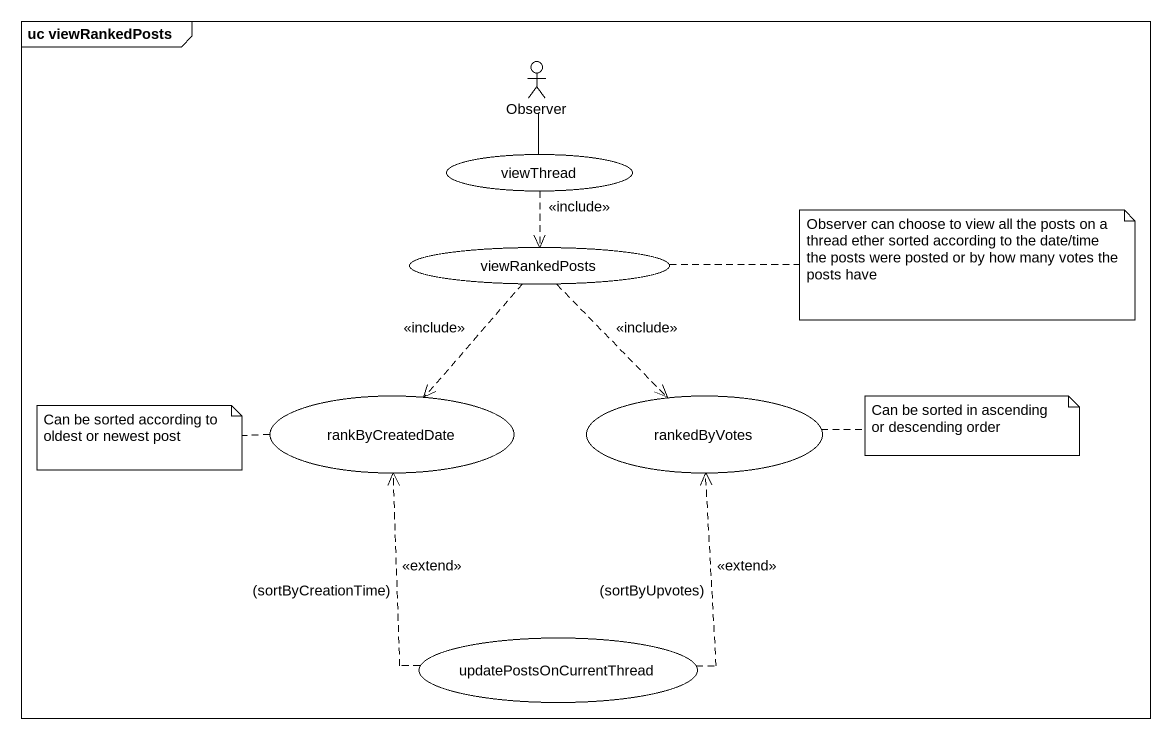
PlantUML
@startuml
mainframe uc viewRankedPosts
actor Observer
usecase viewThread
usecase viewRankedPosts
usecase rankByCreatedDate
usecase rankedByVotes
usecase updatePostsOnCurrentThread
Observer -- viewThread
viewThread ..> viewRankedPosts : <<include>>
viewRankedPosts ..> rankByCreatedDate : <<include>>
viewRankedPosts ..> rankedByVotes : <<include>>
updatePostsOnCurrentThread .up.> rankByCreatedDate : <<extend>>\n(sortByCreationTime)
updatePostsOnCurrentThread .up.> rankedByVotes : <<extend>>\n(sortByUpvotes)
note right of viewRankedPosts : Observer can choose to view all the posts on a thread ether sorted according to the date/time the posts were posted or by how many votes the posts have
note left of rankByCreatedDate : Can be sorted according to oldest or newest post
note right of rankedByVotes : Can be sorted in ascending or descending order
@enduml
